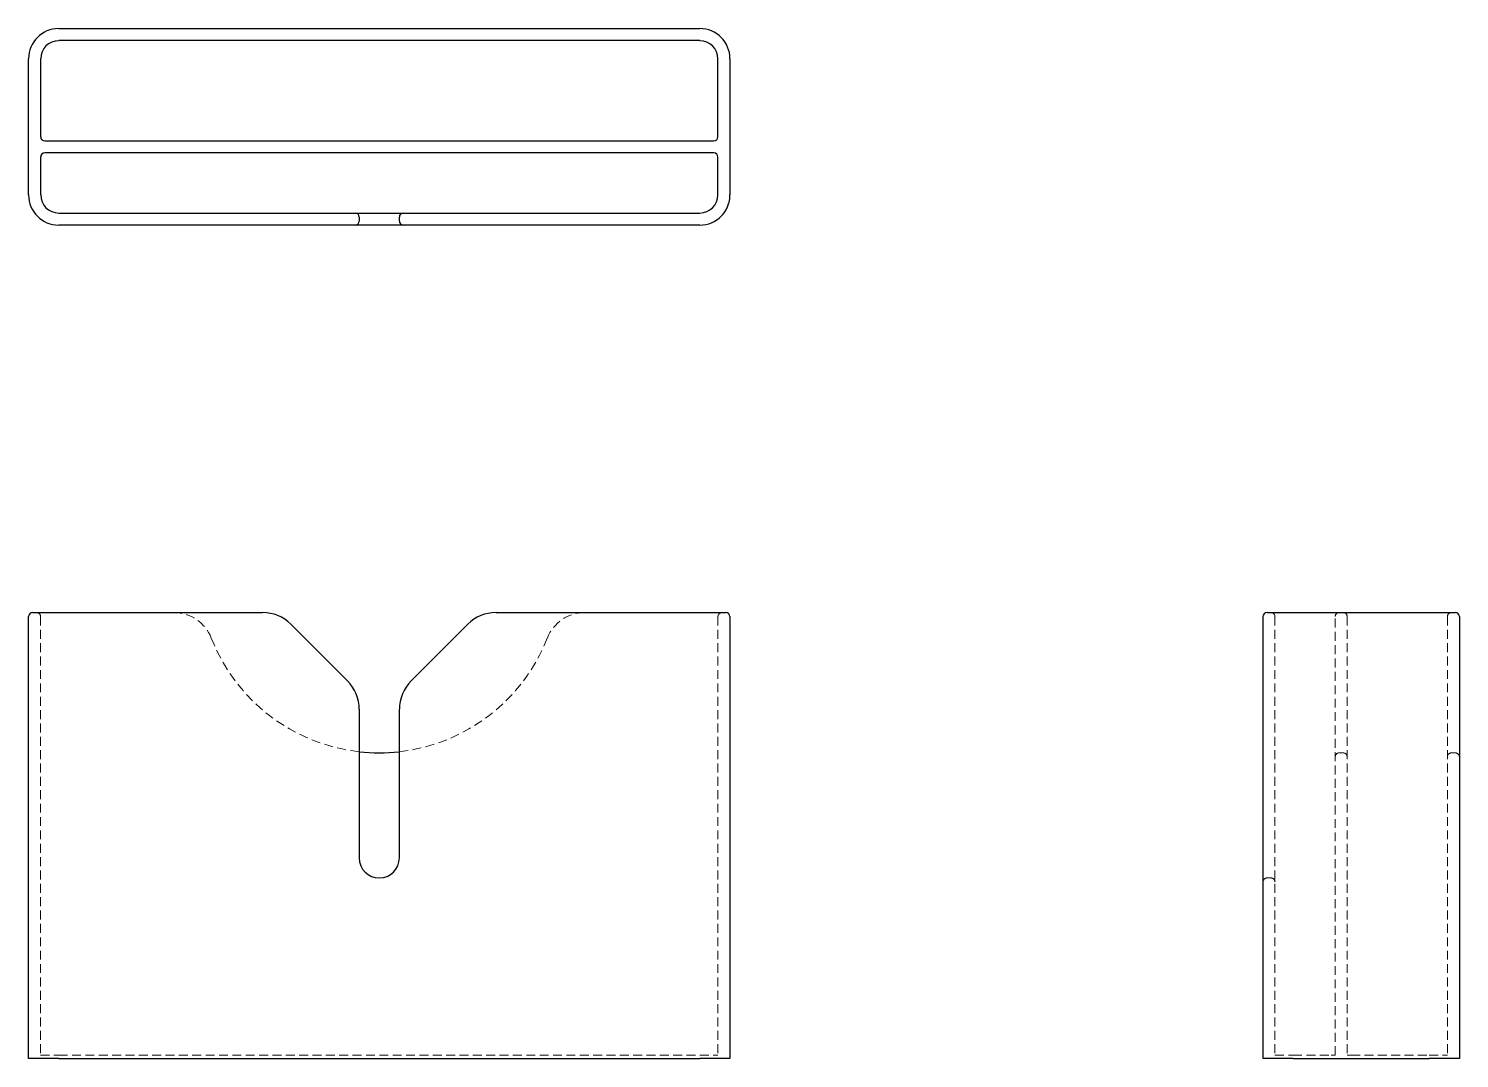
# Model space of a CAD drawing. Header units: millimetres. Extents: x 33 to 237, y 25 to 172.
import ezdxf

# ---------------------------------------------------------------- set-up
doc = ezdxf.new("R2010")
doc.units = ezdxf.units.MM
doc.linetypes.add('HIDDEN', pattern=[1.905, 1.27, -0.635])

msp = doc.modelspace()

# ---------------------------------------------------------------- linework, layer by layer
at = {"color": 7, "linetype": 'Continuous', "lineweight": 25}
for p, q in [((37.29, 172), (53.72, 172)), ((53.72, 172), (58.51, 172)), ((58.51, 172), (107.49, 172)), ((107.49, 172), (112.28, 172)), ((112.28, 172), (128.71, 172)), ((53.72, 170.29), (37.29, 170.29)), ((58.51, 170.29), (53.72, 170.29)), ((107.49, 170.29), (58.51, 170.29)), ((112.28, 170.29), (107.49, 170.29)), ((128.71, 170.29), (112.28, 170.29)), ((33, 148.29), (33, 167.71)), ((34.71, 167.71), (34.71, 156.57)), ((131.29, 156.57), (131.29, 167.71)), ((133, 167.71), (133, 148.29)), ((35.29, 156), (53.72, 156)), ((53.72, 156), (58.51, 156)), ((58.51, 156), (107.49, 156)), ((107.49, 156), (112.28, 156)), ((112.28, 156), (130.71, 156)), ((34.71, 153.71), (34.71, 148.29)), ((53.72, 154.29), (35.29, 154.29)), ((58.51, 154.29), (53.72, 154.29)), ((107.49, 154.29), (58.51, 154.29)), ((112.28, 154.29), (107.49, 154.29)), ((130.71, 154.29), (112.28, 154.29)), ((131.29, 148.29), (131.29, 153.71)), ((37.29, 145.71), (66.35, 145.71)), ((66.35, 145.71), (69.98, 145.71)), ((69.98, 145.71), (78.07, 145.71)), ((78.07, 145.71), (79.57, 145.71)), ((79.57, 145.71), (86.43, 145.71)), ((80.14, 145.14), (80.14, 144.57)), ((85.86, 144.57), (85.86, 145.14)), ((86.43, 145.71), (87.93, 145.71)), ((87.93, 145.71), (96.02, 145.71)), ((96.02, 145.71), (99.65, 145.71)), ((99.65, 145.71), (128.71, 145.71)), ((66.35, 144), (37.29, 144)), ((69.98, 144), (66.35, 144)), ((78.07, 144), (69.98, 144)), ((79.57, 144), (78.07, 144)), ((86.43, 144), (79.57, 144)), ((87.93, 144), (86.43, 144)), ((96.02, 144), (87.93, 144)), ((99.65, 144), (96.02, 144)), ((128.71, 144), (99.65, 144)), ((33, 25.23), (33, 88.2)), ((33.57, 88.77), (37.29, 88.77)), ((37.29, 88.77), (66.35, 88.77)), ((99.65, 88.77), (128.71, 88.77)), ((128.71, 88.77), (132.43, 88.77)), ((133, 88.2), (133, 25.23)), ((209, 25.23), (209, 88.2)), ((209.57, 88.77), (213.29, 88.77)), ((213.29, 88.77), (232.71, 88.77)), ((232.71, 88.77), (236.43, 88.77)), ((237, 88.2), (237, 25.23)), ((70.39, 87.1), (78.47, 79.02)), ((87.53, 79.02), (95.61, 87.1)), ((80.14, 74.98), (80.14, 53.8)), ((85.86, 53.8), (85.86, 74.98)), ((37.29, 25.23), (33, 25.23)), ((37.29, 25.23), (128.71, 25.23)), ((133, 25.23), (128.71, 25.23)), ((213.29, 25.23), (209, 25.23)), ((213.29, 25.23), (232.71, 25.23)), ((237, 25.23), (232.71, 25.23))]:
    msp.add_line(p, q, dxfattribs=at)
at = {"color": 7, "linetype": 'HIDDEN', "lineweight": 18}
for p, q in [((34.71, 88.2), (34.71, 25.69)), ((131.29, 88.2), (131.29, 25.69)), ((210.71, 88.2), (210.71, 25.69)), ((219.29, 25.69), (219.29, 88.2)), ((221, 88.2), (221, 25.69)), ((235.29, 88.2), (235.29, 25.69)), ((219.86, 68.77), (220.43, 68.77)), ((235.86, 68.77), (236.43, 68.77)), ((209.57, 50.94), (210.14, 50.94)), ((34.71, 25.69), (37.29, 25.69)), ((37.29, 25.69), (128.71, 25.69)), ((128.71, 25.69), (131.29, 25.69)), ((210.71, 25.69), (213.29, 25.69)), ((213.29, 25.69), (218.71, 25.69)), ((218.71, 25.69), (219.29, 25.69)), ((221, 25.69), (221.57, 25.69)), ((221.57, 25.69), (232.71, 25.69)), ((232.71, 25.69), (235.29, 25.69))]:
    msp.add_line(p, q, dxfattribs=at)
at = {"color": 7, "linetype": 'Continuous', "lineweight": 25}
for centre, radius, start, end in [((37.29, 167.71), 4.29, 90, 180), ((128.71, 167.71), 4.29, 0, 90), ((37.29, 167.71), 2.57, 90, 180), ((128.71, 167.71), 2.57, 0, 90), ((35.29, 156.57), 0.571, 180, 270), ((130.71, 156.57), 0.571, 270, 0), ((35.29, 153.71), 0.571, 90, 180), ((130.71, 153.71), 0.571, 0, 90), ((37.29, 148.29), 4.29, 180, 270), ((37.29, 148.29), 2.57, 180, 270), ((128.71, 148.29), 2.57, 270, 0), ((128.71, 148.29), 4.29, 270, 0), ((79.57, 145.14), 0.571, 0, 90), ((86.43, 145.14), 0.571, 90, 180), ((79.57, 144.57), 0.571, 270, 0), ((86.43, 144.57), 0.571, 180, 270), ((33.57, 88.2), 0.571, 90, 180), ((66.35, 83.06), 5.71, 45, 90), ((99.65, 83.06), 5.71, 90, 135), ((132.43, 88.2), 0.571, 0, 90), ((209.57, 88.2), 0.571, 90, 180), ((236.43, 88.2), 0.571, 0, 90), ((74.43, 74.98), 5.71, 0, 45), ((91.57, 74.98), 5.71, 135, 180), ((83, 94.49), 25.71, 263.6206, 276.3794), ((83, 53.8), 2.86, 180, 0)]:
    msp.add_arc(centre, radius, start, end, dxfattribs=at)
at = {"color": 7, "linetype": 'HIDDEN', "lineweight": 18}
for centre, radius, start, end in [((34.14, 88.2), 0.571, 0, 90), ((53.72, 83.06), 5.71, 21.3237, 90), ((112.28, 83.06), 5.71, 90, 158.6763), ((131.86, 88.2), 0.571, 90, 180), ((210.14, 88.2), 0.571, 0, 90), ((219.86, 88.2), 0.571, 90, 180), ((220.43, 88.2), 0.571, 0, 90), ((235.86, 88.2), 0.571, 90, 180), ((83, 94.49), 25.71, 201.3237, 263.6206), ((83, 94.49), 25.71, 276.3794, 338.6763), ((219.86, 68.2), 0.571, 90, 180), ((220.43, 68.2), 0.571, 0, 90), ((235.86, 68.2), 0.571, 90, 180), ((236.43, 68.2), 0.571, 0, 90), ((209.57, 50.37), 0.571, 90, 180), ((210.14, 50.37), 0.571, 0, 90)]:
    msp.add_arc(centre, radius, start, end, dxfattribs=at)

doc.saveas('drawing.dxf')
